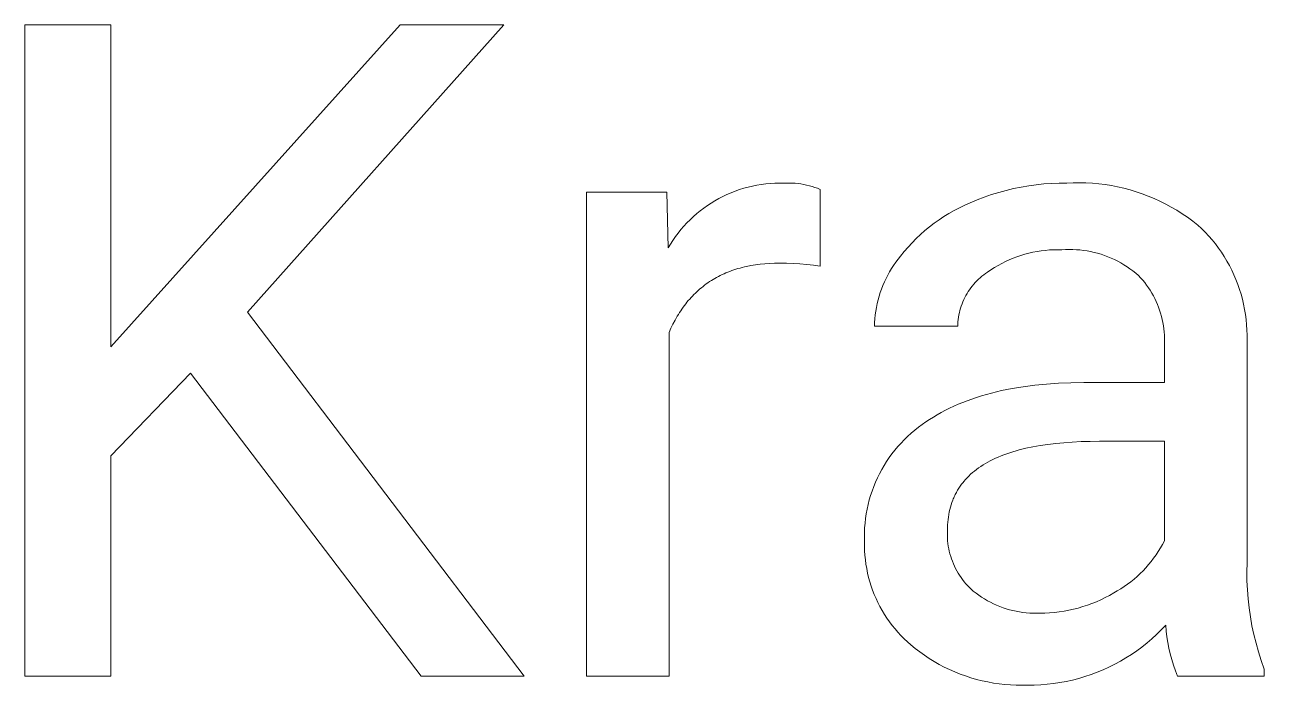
# Model space of a CAD drawing. Header units: millimetres. Extents: x -582 to 3448, y -204 to 2611.
# Drawn here: x 2703.1 to 2775.7, y 113.7 to 152.4 of the extents above; entities that cross this region are included whole.
import ezdxf

# ---------------------------------------------------------------- set-up
doc = ezdxf.new("R2010")
doc.units = ezdxf.units.MM
doc.header["$MEASUREMENT"] = 0
doc.layers.add('Domyślny', color=7, linetype='Continuous', true_color=0x000000)

msp = doc.modelspace()

# ---------------------------------------------------------------- linework, layer by layer
at = {"layer": 'Domyślny', "color": 18, "lineweight": 15, "true_color": 0x000000}
for p, q in [((2703.061, 114.231), (2703.061, 152.386)), ((2703.061, 152.386), (2708.094, 152.386)), ((2708.094, 152.386), (2708.094, 133.516)), ((2708.094, 133.516), (2725.058, 152.386)), ((2731.137, 152.386), (2716.12, 135.543)), ((2725.058, 152.386), (2731.137, 152.386)), ((2746.213, 143.033), (2746.474, 143.067)), ((2746.474, 143.067), (2746.736, 143.091)), ((2746.736, 143.091), (2746.998, 143.106)), ((2746.998, 143.106), (2747.261, 143.112)), ((2747.261, 143.112), (2747.524, 143.109)), ((2747.524, 143.109), (2747.693, 143.115)), ((2747.693, 143.115), (2747.861, 143.116)), ((2747.861, 143.116), (2748.03, 143.11)), ((2748.03, 143.11), (2748.199, 143.099)), ((2748.199, 143.099), (2748.367, 143.082)), ((2748.367, 143.082), (2748.534, 143.06)), ((2748.534, 143.06), (2748.701, 143.032)), ((2762.324, 143.015), (2762.769, 143.062)), ((2762.769, 143.062), (2763.216, 143.093)), ((2763.216, 143.093), (2763.664, 143.111)), ((2763.664, 143.111), (2764.112, 143.113)), ((2764.112, 143.113), (2764.486, 143.13)), ((2764.486, 143.13), (2764.861, 143.133)), ((2764.861, 143.133), (2765.236, 143.124)), ((2765.236, 143.124), (2765.61, 143.103)), ((2765.61, 143.103), (2765.983, 143.069)), ((2765.983, 143.069), (2766.355, 143.022)), ((2735.969, 114.228), (2735.969, 142.586)), ((2735.969, 142.586), (2740.679, 142.586)), ((2740.679, 142.586), (2740.76, 139.311)), ((2743.964, 142.332), (2744.202, 142.444)), ((2744.202, 142.444), (2744.443, 142.548)), ((2744.443, 142.548), (2744.688, 142.644)), ((2744.688, 142.644), (2744.936, 142.731)), ((2744.936, 142.731), (2745.187, 142.809)), ((2745.187, 142.809), (2745.44, 142.878)), ((2745.44, 142.878), (2745.696, 142.939)), ((2745.696, 142.939), (2745.954, 142.991)), ((2745.954, 142.991), (2746.213, 143.033)), ((2748.701, 143.032), (2748.866, 142.998)), ((2748.866, 142.998), (2749.03, 142.959)), ((2749.03, 142.959), (2749.193, 142.914)), ((2749.193, 142.914), (2749.354, 142.864)), ((2749.354, 142.864), (2749.514, 142.808)), ((2749.514, 142.808), (2749.671, 142.747)), ((2749.671, 142.747), (2749.671, 138.238)), ((2759.28, 142.291), (2759.704, 142.437)), ((2759.704, 142.437), (2760.132, 142.568)), ((2760.132, 142.568), (2760.564, 142.686)), ((2760.564, 142.686), (2761, 142.79)), ((2761, 142.79), (2761.439, 142.879)), ((2761.439, 142.879), (2761.88, 142.954)), ((2761.88, 142.954), (2762.324, 143.015)), ((2766.355, 143.022), (2766.725, 142.963)), ((2766.725, 142.963), (2767.093, 142.891)), ((2767.093, 142.891), (2767.458, 142.807)), ((2767.458, 142.807), (2767.821, 142.711)), ((2767.821, 142.711), (2768.18, 142.603)), ((2768.18, 142.603), (2768.535, 142.483)), ((2768.535, 142.483), (2768.885, 142.351)), ((2768.885, 142.351), (2769.232, 142.207)), ((2742.633, 141.49), (2742.843, 141.65)), ((2742.843, 141.65), (2743.057, 141.802)), ((2743.057, 141.802), (2743.277, 141.946)), ((2743.277, 141.946), (2743.501, 142.083)), ((2743.501, 142.083), (2743.73, 142.211)), ((2743.73, 142.211), (2743.964, 142.332)), ((2757.512, 141.509), (2757.819, 141.67)), ((2757.819, 141.67), (2758.131, 141.82)), ((2758.131, 141.82), (2758.448, 141.959)), ((2758.448, 141.959), (2758.861, 142.132)), ((2758.861, 142.132), (2759.28, 142.291)), ((2769.232, 142.207), (2769.573, 142.052)), ((2769.573, 142.052), (2769.908, 141.885)), ((2769.908, 141.885), (2770.238, 141.707)), ((2770.238, 141.707), (2770.562, 141.518)), ((2741.857, 140.783), (2742.041, 140.97)), ((2742.041, 140.97), (2742.233, 141.15)), ((2742.233, 141.15), (2742.43, 141.324)), ((2742.43, 141.324), (2742.633, 141.49)), ((2756.344, 140.764), (2756.626, 140.965)), ((2756.626, 140.965), (2756.915, 141.156)), ((2756.915, 141.156), (2757.21, 141.338)), ((2757.21, 141.338), (2757.512, 141.509)), ((2770.562, 141.518), (2770.879, 141.319)), ((2770.879, 141.319), (2771.19, 141.108)), ((2771.19, 141.108), (2771.493, 140.888)), ((2771.493, 140.888), (2771.788, 140.657)), ((2741.186, 139.975), (2741.343, 140.185)), ((2741.343, 140.185), (2741.507, 140.391)), ((2741.507, 140.391), (2741.678, 140.59)), ((2741.678, 140.59), (2741.857, 140.783)), ((2755.542, 140.104), (2755.802, 140.333)), ((2755.802, 140.333), (2756.069, 140.553)), ((2756.069, 140.553), (2756.344, 140.764)), ((2771.788, 140.657), (2772.009, 140.45)), ((2772.009, 140.45), (2772.222, 140.235)), ((2772.222, 140.235), (2772.428, 140.013)), ((2740.76, 139.311), (2740.894, 139.537)), ((2740.894, 139.537), (2741.036, 139.758)), ((2741.036, 139.758), (2741.186, 139.975)), ((2754.811, 139.365), (2755.046, 139.619)), ((2755.046, 139.619), (2755.29, 139.866)), ((2755.29, 139.866), (2755.542, 140.104)), ((2772.428, 140.013), (2772.627, 139.784)), ((2772.627, 139.784), (2772.817, 139.548)), ((2772.817, 139.548), (2772.999, 139.306)), ((2754.229, 138.658), (2754.368, 138.832)), ((2754.368, 138.832), (2754.585, 139.102)), ((2754.585, 139.102), (2754.811, 139.365)), ((2760.965, 138.707), (2760.74, 138.613)), ((2761.194, 138.793), (2760.965, 138.707)), ((2761.425, 138.872), (2761.194, 138.793)), ((2761.658, 138.942), (2761.425, 138.872)), ((2761.894, 139.005), (2761.658, 138.942)), ((2762.132, 139.059), (2761.894, 139.005)), ((2762.372, 139.105), (2762.132, 139.059)), ((2762.613, 139.143), (2762.372, 139.105)), ((2762.855, 139.173), (2762.613, 139.143)), ((2763.098, 139.194), (2762.855, 139.173)), ((2763.342, 139.207), (2763.098, 139.194)), ((2763.586, 139.212), (2763.342, 139.207)), ((2763.83, 139.208), (2763.586, 139.212)), ((2764.041, 139.22), (2763.83, 139.208)), ((2764.252, 139.224), (2764.041, 139.22)), ((2764.463, 139.222), (2764.252, 139.224)), ((2764.673, 139.212), (2764.463, 139.222)), ((2764.884, 139.194), (2764.673, 139.212)), ((2765.093, 139.17), (2764.884, 139.194)), ((2765.302, 139.138), (2765.093, 139.17)), ((2765.509, 139.099), (2765.302, 139.138)), ((2765.715, 139.053), (2765.509, 139.099)), ((2765.92, 139), (2765.715, 139.053)), ((2766.122, 138.94), (2765.92, 139)), ((2766.322, 138.873), (2766.122, 138.94)), ((2766.52, 138.799), (2766.322, 138.873)), ((2766.715, 138.718), (2766.52, 138.799)), ((2766.907, 138.631), (2766.715, 138.718)), ((2772.999, 139.306), (2773.173, 139.058)), ((2773.173, 139.058), (2773.338, 138.804)), ((2773.338, 138.804), (2773.494, 138.545)), ((2744.49, 137.985), (2744.373, 137.942)), ((2744.608, 138.026), (2744.49, 137.985)), ((2744.728, 138.065), (2744.608, 138.026)), ((2744.849, 138.102), (2744.728, 138.065)), ((2744.972, 138.136), (2744.849, 138.102)), ((2745.096, 138.169), (2744.972, 138.136)), ((2745.221, 138.2), (2745.096, 138.169)), ((2745.348, 138.229), (2745.221, 138.2)), ((2745.607, 138.281), (2745.348, 138.229)), ((2745.871, 138.325), (2745.607, 138.281)), ((2746.142, 138.361), (2745.871, 138.325)), ((2746.418, 138.389), (2746.142, 138.361)), ((2746.7, 138.409), (2746.418, 138.389)), ((2746.988, 138.421), (2746.7, 138.409)), ((2747.282, 138.425), (2746.988, 138.421)), ((2747.682, 138.424), (2747.282, 138.425)), ((2748.082, 138.411), (2747.682, 138.424)), ((2748.481, 138.386), (2748.082, 138.411)), ((2748.879, 138.348), (2748.481, 138.386)), ((2749.276, 138.299), (2748.879, 138.348)), ((2749.671, 138.238), (2749.276, 138.299)), ((2753.732, 137.917), (2753.847, 138.108)), ((2753.847, 138.108), (2753.968, 138.295)), ((2753.968, 138.295), (2754.095, 138.479)), ((2754.095, 138.479), (2754.229, 138.658)), ((2759.669, 138.031), (2759.468, 137.893)), ((2759.875, 138.162), (2759.669, 138.031)), ((2760.086, 138.286), (2759.875, 138.162)), ((2760.3, 138.402), (2760.086, 138.286)), ((2760.518, 138.511), (2760.3, 138.402)), ((2760.74, 138.613), (2760.518, 138.511)), ((2767.096, 138.537), (2766.907, 138.631)), ((2767.281, 138.436), (2767.096, 138.537)), ((2767.463, 138.329), (2767.281, 138.436)), ((2767.641, 138.216), (2767.463, 138.329)), ((2767.816, 138.097), (2767.641, 138.216)), ((2767.986, 137.972), (2767.816, 138.097)), ((2773.494, 138.545), (2773.641, 138.28)), ((2773.641, 138.28), (2773.779, 138.01)), ((2773.779, 138.01), (2773.907, 137.736)), ((2743.089, 137.273), (2742.991, 137.204)), ((2743.188, 137.339), (2743.089, 137.273)), ((2743.288, 137.404), (2743.188, 137.339)), ((2743.39, 137.467), (2743.288, 137.404)), ((2743.493, 137.527), (2743.39, 137.467)), ((2743.598, 137.586), (2743.493, 137.527)), ((2743.704, 137.643), (2743.598, 137.586)), ((2743.812, 137.698), (2743.704, 137.643)), ((2743.921, 137.75), (2743.812, 137.698)), ((2744.032, 137.801), (2743.921, 137.75)), ((2744.144, 137.85), (2744.032, 137.801)), ((2744.258, 137.897), (2744.144, 137.85)), ((2744.373, 137.942), (2744.258, 137.897)), ((2753.338, 137.116), (2753.427, 137.321)), ((2753.427, 137.321), (2753.522, 137.523)), ((2753.522, 137.523), (2753.624, 137.721)), ((2753.624, 137.721), (2753.732, 137.917)), ((2758.752, 137.286), (2758.663, 137.186)), ((2758.845, 137.383), (2758.752, 137.286)), ((2758.941, 137.477), (2758.845, 137.383)), ((2759.041, 137.567), (2758.941, 137.477)), ((2759.143, 137.654), (2759.041, 137.567)), ((2759.249, 137.737), (2759.143, 137.654)), ((2759.357, 137.817), (2759.249, 137.737)), ((2759.468, 137.893), (2759.357, 137.817)), ((2768.151, 137.841), (2767.986, 137.972)), ((2768.312, 137.705), (2768.151, 137.841)), ((2768.439, 137.569), (2768.312, 137.705)), ((2768.56, 137.429), (2768.439, 137.569)), ((2768.677, 137.285), (2768.56, 137.429)), ((2768.789, 137.138), (2768.677, 137.285)), ((2773.907, 137.736), (2774.026, 137.457)), ((2774.026, 137.457), (2774.136, 137.175)), ((2742.265, 136.584), (2742.181, 136.498)), ((2742.351, 136.668), (2742.265, 136.584)), ((2742.438, 136.751), (2742.351, 136.668)), ((2742.526, 136.831), (2742.438, 136.751)), ((2742.616, 136.91), (2742.526, 136.831)), ((2742.708, 136.986), (2742.616, 136.91)), ((2742.801, 137.061), (2742.708, 136.986)), ((2742.895, 137.133), (2742.801, 137.061)), ((2742.991, 137.204), (2742.895, 137.133)), ((2753.115, 136.485), (2753.182, 136.697)), ((2753.182, 136.697), (2753.257, 136.908)), ((2753.257, 136.908), (2753.338, 137.116)), ((2758.203, 136.525), (2758.141, 136.406)), ((2758.27, 136.642), (2758.203, 136.525)), ((2758.341, 136.756), (2758.27, 136.642)), ((2758.416, 136.868), (2758.341, 136.756)), ((2758.494, 136.977), (2758.416, 136.868)), ((2758.577, 137.083), (2758.494, 136.977)), ((2758.663, 137.186), (2758.577, 137.083)), ((2768.896, 136.986), (2768.789, 137.138)), ((2768.998, 136.831), (2768.896, 136.986)), ((2769.094, 136.672), (2768.998, 136.831)), ((2769.185, 136.511), (2769.094, 136.672)), ((2774.136, 137.175), (2774.235, 136.889)), ((2774.235, 136.889), (2774.325, 136.6)), ((2774.325, 136.6), (2774.405, 136.307)), ((2741.635, 135.838), (2741.563, 135.736)), ((2741.708, 135.938), (2741.635, 135.838)), ((2741.784, 136.036), (2741.708, 135.938)), ((2741.86, 136.132), (2741.784, 136.036)), ((2741.938, 136.227), (2741.86, 136.132)), ((2742.018, 136.319), (2741.938, 136.227)), ((2742.099, 136.409), (2742.018, 136.319)), ((2742.181, 136.498), (2742.099, 136.409)), ((2752.918, 135.614), (2752.956, 135.834)), ((2752.956, 135.834), (2753.002, 136.053)), ((2753.002, 136.053), (2753.055, 136.27)), ((2753.055, 136.27), (2753.115, 136.485)), ((2757.932, 135.912), (2757.89, 135.784)), ((2757.977, 136.038), (2757.932, 135.912)), ((2758.028, 136.163), (2757.977, 136.038)), ((2758.082, 136.286), (2758.028, 136.163)), ((2758.141, 136.406), (2758.082, 136.286)), ((2769.27, 136.346), (2769.185, 136.511)), ((2769.35, 136.178), (2769.27, 136.346)), ((2769.423, 136.008), (2769.35, 136.178)), ((2769.491, 135.836), (2769.423, 136.008)), ((2769.553, 135.661), (2769.491, 135.836)), ((2774.405, 136.307), (2774.474, 136.013)), ((2774.474, 136.013), (2774.534, 135.716)), ((2716.12, 135.543), (2732.318, 114.231)), ((2741.161, 135.083), (2741.039, 134.849)), ((2741.289, 135.308), (2741.161, 135.083)), ((2741.355, 135.418), (2741.289, 135.308)), ((2741.423, 135.526), (2741.355, 135.418)), ((2741.492, 135.632), (2741.423, 135.526)), ((2741.563, 135.736), (2741.492, 135.632)), ((2752.847, 134.949), (2752.863, 135.171)), ((2752.863, 135.171), (2752.887, 135.393)), ((2752.887, 135.393), (2752.918, 135.614)), ((2757.752, 135.127), (2757.737, 134.994)), ((2757.77, 135.26), (2757.752, 135.127)), ((2757.793, 135.393), (2757.77, 135.26)), ((2757.821, 135.524), (2757.793, 135.393)), ((2757.854, 135.655), (2757.821, 135.524)), ((2757.89, 135.784), (2757.854, 135.655)), ((2769.609, 135.484), (2769.553, 135.661)), ((2769.659, 135.306), (2769.609, 135.484)), ((2769.703, 135.125), (2769.659, 135.306)), ((2769.741, 134.944), (2769.703, 135.125)), ((2774.534, 135.716), (2774.583, 135.417)), ((2774.583, 135.417), (2774.622, 135.116)), ((2774.622, 135.116), (2774.65, 134.815)), ((2740.923, 134.608), (2740.813, 134.359)), ((2740.813, 134.359), (2740.813, 114.228)), ((2741.039, 134.849), (2740.923, 134.608)), ((2752.838, 134.725), (2752.847, 134.949)), ((2757.723, 134.725), (2752.838, 134.725)), ((2757.728, 134.86), (2757.723, 134.725)), ((2757.737, 134.994), (2757.728, 134.86)), ((2769.772, 134.761), (2769.741, 134.944)), ((2769.797, 134.577), (2769.772, 134.761)), ((2769.816, 134.393), (2769.797, 134.577)), ((2769.829, 134.208), (2769.816, 134.393)), ((2774.65, 134.815), (2774.669, 134.512)), ((2774.669, 134.512), (2774.676, 134.21)), ((2769.835, 134.023), (2769.829, 134.208)), ((2769.829, 133.652), (2769.835, 133.837)), ((2769.829, 131.424), (2769.829, 133.652)), ((2769.835, 133.837), (2769.835, 134.023)), ((2774.676, 134.21), (2774.674, 133.907)), ((2774.674, 133.907), (2774.674, 120.862)), ((2712.764, 131.973), (2708.094, 127.128)), ((2726.292, 114.231), (2712.764, 131.973)), ((2759.113, 130.647), (2759.401, 130.731)), ((2759.401, 130.731), (2759.695, 130.81)), ((2759.695, 130.81), (2759.993, 130.884)), ((2759.993, 130.884), (2760.297, 130.954)), ((2760.297, 130.954), (2760.606, 131.019)), ((2760.606, 131.019), (2760.921, 131.079)), ((2760.921, 131.079), (2761.566, 131.184)), ((2761.566, 131.184), (2762.232, 131.27)), ((2762.232, 131.27), (2762.919, 131.338)), ((2762.919, 131.338), (2763.626, 131.386)), ((2763.626, 131.386), (2764.355, 131.414)), ((2764.355, 131.414), (2765.105, 131.424)), ((2765.105, 131.424), (2769.829, 131.424)), ((2757.247, 129.925), (2757.497, 130.042)), ((2757.497, 130.042), (2757.753, 130.155)), ((2757.753, 130.155), (2758.014, 130.263)), ((2758.014, 130.263), (2758.281, 130.366)), ((2758.281, 130.366), (2758.553, 130.465)), ((2758.553, 130.465), (2758.831, 130.558)), ((2758.831, 130.558), (2759.113, 130.647)), ((2755.856, 129.119), (2756.074, 129.265)), ((2756.074, 129.265), (2756.298, 129.407)), ((2756.298, 129.407), (2756.527, 129.544)), ((2756.527, 129.544), (2756.761, 129.676)), ((2756.761, 129.676), (2757.001, 129.803)), ((2757.001, 129.803), (2757.247, 129.925)), ((2754.994, 128.458), (2755.204, 128.635)), ((2755.204, 128.635), (2755.421, 128.806)), ((2755.421, 128.806), (2755.643, 128.968)), ((2755.643, 128.968), (2755.856, 129.119)), ((2754.216, 127.679), (2754.4, 127.884)), ((2754.4, 127.884), (2754.591, 128.082)), ((2754.591, 128.082), (2754.789, 128.273)), ((2754.789, 128.273), (2754.994, 128.458)), ((2763.462, 127.861), (2763.001, 127.806)), ((2763.941, 127.907), (2763.462, 127.861)), ((2764.437, 127.943), (2763.941, 127.907)), ((2764.951, 127.968), (2764.437, 127.943)), ((2765.482, 127.983), (2764.951, 127.968)), ((2766.031, 127.988), (2765.482, 127.983)), ((2769.829, 127.988), (2766.031, 127.988)), ((2769.829, 122.164), (2769.829, 127.988)), ((2708.094, 127.128), (2708.094, 114.231)), ((2753.707, 127.029), (2753.869, 127.251)), ((2753.869, 127.251), (2754.039, 127.468)), ((2754.039, 127.468), (2754.216, 127.679)), ((2760.259, 127.129), (2760.096, 127.062)), ((2760.427, 127.194), (2760.259, 127.129)), ((2760.599, 127.257), (2760.427, 127.194)), ((2760.775, 127.316), (2760.599, 127.257)), ((2760.955, 127.373), (2760.775, 127.316)), ((2761.14, 127.428), (2760.955, 127.373)), ((2761.329, 127.48), (2761.14, 127.428)), ((2761.721, 127.577), (2761.329, 127.48)), ((2762.13, 127.663), (2761.721, 127.577)), ((2762.557, 127.739), (2762.13, 127.663)), ((2763.001, 127.806), (2762.557, 127.739)), ((2753.268, 126.329), (2753.406, 126.568)), ((2753.406, 126.568), (2753.553, 126.801)), ((2753.553, 126.801), (2753.707, 127.029)), ((2758.948, 126.431), (2758.824, 126.34)), ((2759.076, 126.518), (2758.948, 126.431)), ((2759.209, 126.604), (2759.076, 126.518)), ((2759.346, 126.687), (2759.209, 126.604)), ((2759.487, 126.767), (2759.346, 126.687)), ((2759.633, 126.844), (2759.487, 126.767)), ((2759.783, 126.919), (2759.633, 126.844)), ((2759.937, 126.992), (2759.783, 126.919)), ((2760.096, 127.062), (2759.937, 126.992)), ((2752.903, 125.588), (2753.016, 125.84)), ((2753.016, 125.84), (2753.138, 126.087)), ((2753.138, 126.087), (2753.268, 126.329)), ((2758.078, 125.636), (2758.033, 125.58)), ((2758.171, 125.744), (2758.078, 125.636)), ((2758.269, 125.85), (2758.171, 125.744)), ((2758.371, 125.953), (2758.269, 125.85)), ((2758.478, 126.054), (2758.371, 125.953)), ((2758.589, 126.152), (2758.478, 126.054)), ((2758.704, 126.247), (2758.589, 126.152)), ((2758.824, 126.34), (2758.704, 126.247)), ((2752.617, 124.814), (2752.703, 125.075)), ((2752.703, 125.075), (2752.799, 125.334)), ((2752.799, 125.334), (2752.903, 125.588)), ((2757.608, 124.932), (2757.576, 124.869)), ((2757.642, 124.994), (2757.608, 124.932)), ((2757.676, 125.055), (2757.642, 124.994)), ((2757.711, 125.116), (2757.676, 125.055)), ((2757.748, 125.177), (2757.711, 125.116)), ((2757.785, 125.236), (2757.748, 125.177)), ((2757.824, 125.295), (2757.785, 125.236)), ((2757.863, 125.354), (2757.824, 125.295)), ((2757.904, 125.411), (2757.863, 125.354)), ((2757.946, 125.468), (2757.904, 125.411)), ((2757.989, 125.525), (2757.946, 125.468)), ((2758.033, 125.58), (2757.989, 125.525)), ((2752.412, 124.014), (2752.471, 124.283)), ((2752.471, 124.283), (2752.539, 124.55)), ((2752.539, 124.55), (2752.617, 124.814)), ((2757.337, 124.275), (2757.296, 124.136)), ((2757.382, 124.411), (2757.337, 124.275)), ((2757.432, 124.545), (2757.382, 124.411)), ((2757.459, 124.611), (2757.432, 124.545)), ((2757.487, 124.677), (2757.459, 124.611)), ((2757.516, 124.741), (2757.487, 124.677)), ((2757.545, 124.805), (2757.516, 124.741)), ((2757.576, 124.869), (2757.545, 124.805)), ((2752.291, 123.197), (2752.322, 123.471)), ((2752.322, 123.471), (2752.362, 123.743)), ((2752.362, 123.743), (2752.412, 124.014)), ((2757.174, 123.553), (2757.154, 123.401)), ((2757.198, 123.703), (2757.174, 123.553)), ((2757.226, 123.85), (2757.198, 123.703)), ((2757.259, 123.994), (2757.226, 123.85)), ((2757.296, 124.136), (2757.259, 123.994)), ((2752.257, 122.647), (2752.269, 122.922)), ((2752.269, 122.922), (2752.291, 123.197)), ((2757.12, 122.768), (2757.115, 122.614)), ((2757.122, 122.93), (2757.12, 122.768)), ((2757.128, 123.09), (2757.122, 122.93)), ((2757.139, 123.247), (2757.128, 123.09)), ((2757.154, 123.401), (2757.139, 123.247)), ((2752.254, 122.372), (2752.257, 122.647)), ((2752.261, 122.097), (2752.254, 122.372)), ((2752.26, 121.834), (2752.261, 122.097)), ((2757.115, 122.614), (2757.115, 122.46)), ((2757.115, 122.46), (2757.121, 122.306)), ((2757.121, 122.306), (2757.132, 122.153)), ((2757.132, 122.153), (2757.149, 122)), ((2757.149, 122), (2757.17, 121.847)), ((2769.718, 121.951), (2769.829, 122.164)), ((2752.268, 121.571), (2752.26, 121.834)), ((2752.284, 121.309), (2752.268, 121.571)), ((2752.31, 121.048), (2752.284, 121.309)), ((2757.17, 121.847), (2757.198, 121.696)), ((2757.198, 121.696), (2757.23, 121.545)), ((2757.23, 121.545), (2757.267, 121.396)), ((2757.267, 121.396), (2757.31, 121.248)), ((2769.203, 121.139), (2769.342, 121.335)), ((2769.342, 121.335), (2769.474, 121.536)), ((2769.474, 121.536), (2769.599, 121.741)), ((2769.599, 121.741), (2769.718, 121.951)), ((2752.344, 120.787), (2752.31, 121.048)), ((2752.388, 120.528), (2752.344, 120.787)), ((2757.31, 121.248), (2757.358, 121.102)), ((2757.358, 121.102), (2757.411, 120.958)), ((2757.411, 120.958), (2757.469, 120.815)), ((2757.469, 120.815), (2757.532, 120.675)), ((2757.532, 120.675), (2757.599, 120.536)), ((2768.582, 120.405), (2768.746, 120.58)), ((2768.746, 120.58), (2768.905, 120.761)), ((2768.905, 120.761), (2769.057, 120.948)), ((2769.057, 120.948), (2769.203, 121.139)), ((2774.674, 120.862), (2774.663, 120.334)), ((2752.44, 120.271), (2752.388, 120.528)), ((2752.501, 120.015), (2752.44, 120.271)), ((2752.571, 119.762), (2752.501, 120.015)), ((2757.599, 120.536), (2757.672, 120.401)), ((2757.672, 120.401), (2757.749, 120.267)), ((2757.749, 120.267), (2757.83, 120.137)), ((2757.83, 120.137), (2757.917, 120.009)), ((2757.917, 120.009), (2758.007, 119.885)), ((2758.007, 119.885), (2758.102, 119.764)), ((2767.868, 119.762), (2768.054, 119.913)), ((2768.054, 119.913), (2768.236, 120.071)), ((2768.236, 120.071), (2768.412, 120.235)), ((2768.412, 120.235), (2768.582, 120.405)), ((2774.663, 120.334), (2774.67, 119.806)), ((2752.649, 119.511), (2752.571, 119.762)), ((2752.736, 119.263), (2752.649, 119.511)), ((2752.832, 119.019), (2752.736, 119.263)), ((2758.102, 119.764), (2758.201, 119.646)), ((2758.201, 119.646), (2758.304, 119.532)), ((2758.304, 119.532), (2758.411, 119.421)), ((2758.411, 119.421), (2758.522, 119.314)), ((2758.522, 119.314), (2758.636, 119.211)), ((2758.636, 119.211), (2758.794, 119.088)), ((2766.617, 118.963), (2766.863, 119.104)), ((2766.863, 119.104), (2767.073, 119.222)), ((2767.073, 119.222), (2767.278, 119.346)), ((2767.278, 119.346), (2767.479, 119.478)), ((2767.479, 119.478), (2767.676, 119.617)), ((2767.676, 119.617), (2767.868, 119.762)), ((2774.67, 119.806), (2774.694, 119.279)), ((2774.694, 119.279), (2774.735, 118.753)), ((2752.935, 118.777), (2752.832, 119.019)), ((2753.047, 118.539), (2752.935, 118.777)), ((2753.167, 118.306), (2753.047, 118.539)), ((2758.794, 119.088), (2758.955, 118.97)), ((2758.955, 118.97), (2759.121, 118.858)), ((2759.121, 118.858), (2759.291, 118.751)), ((2759.291, 118.751), (2759.464, 118.65)), ((2759.464, 118.65), (2759.64, 118.556)), ((2759.64, 118.556), (2759.82, 118.468)), ((2759.82, 118.468), (2760.002, 118.386)), ((2760.002, 118.386), (2760.188, 118.31)), ((2765.054, 118.301), (2765.323, 118.389)), ((2765.323, 118.389), (2765.589, 118.487)), ((2765.589, 118.487), (2765.852, 118.593)), ((2765.852, 118.593), (2766.111, 118.708)), ((2766.111, 118.708), (2766.366, 118.831)), ((2766.366, 118.831), (2766.617, 118.963)), ((2774.735, 118.753), (2774.794, 118.228)), ((2753.295, 118.076), (2753.167, 118.306)), ((2753.431, 117.851), (2753.295, 118.076)), ((2753.574, 117.631), (2753.431, 117.851)), ((2760.188, 118.31), (2760.376, 118.241)), ((2760.376, 118.241), (2760.566, 118.178)), ((2760.566, 118.178), (2760.758, 118.122)), ((2760.758, 118.122), (2760.952, 118.072)), ((2760.952, 118.072), (2761.147, 118.03)), ((2761.147, 118.03), (2761.344, 117.994)), ((2761.344, 117.994), (2761.543, 117.965)), ((2761.543, 117.965), (2761.741, 117.942)), ((2761.741, 117.942), (2761.941, 117.927)), ((2761.941, 117.927), (2762.141, 117.919)), ((2762.141, 117.919), (2762.341, 117.917)), ((2762.341, 117.917), (2762.541, 117.923)), ((2762.541, 117.923), (2762.825, 117.927)), ((2762.825, 117.927), (2763.108, 117.941)), ((2763.108, 117.941), (2763.39, 117.964)), ((2763.39, 117.964), (2763.672, 117.997)), ((2763.672, 117.997), (2763.952, 118.039)), ((2763.952, 118.039), (2764.231, 118.091)), ((2764.231, 118.091), (2764.507, 118.152)), ((2764.507, 118.152), (2764.782, 118.222)), ((2764.782, 118.222), (2765.054, 118.301)), ((2774.794, 118.228), (2774.87, 117.705)), ((2774.87, 117.705), (2774.963, 117.186)), ((2753.725, 117.416), (2753.574, 117.631)), ((2753.883, 117.206), (2753.725, 117.416)), ((2754.048, 117.002), (2753.883, 117.206)), ((2754.22, 116.803), (2754.048, 117.002)), ((2769.649, 116.938), (2769.379, 116.673)), ((2769.909, 117.212), (2769.649, 116.938)), ((2769.939, 116.872), (2769.909, 117.212)), ((2774.963, 117.186), (2775.073, 116.669)), ((2754.398, 116.61), (2754.22, 116.803)), ((2754.583, 116.424), (2754.398, 116.61)), ((2754.775, 116.244), (2754.583, 116.424)), ((2754.972, 116.071), (2754.775, 116.244)), ((2769.1, 116.418), (2768.813, 116.173)), ((2769.379, 116.673), (2769.1, 116.418)), ((2769.981, 116.533), (2769.939, 116.872)), ((2770.034, 116.197), (2769.981, 116.533)), ((2770.099, 115.862), (2770.034, 116.197)), ((2775.073, 116.669), (2775.2, 116.157)), ((2755.233, 115.856), (2754.972, 116.071)), ((2755.5, 115.65), (2755.233, 115.856)), ((2755.775, 115.454), (2755.5, 115.65)), ((2767.901, 115.5), (2767.582, 115.298)), ((2768.213, 115.714), (2767.901, 115.5)), ((2768.517, 115.938), (2768.213, 115.714)), ((2768.813, 116.173), (2768.517, 115.938)), ((2770.176, 115.529), (2770.099, 115.862)), ((2770.263, 115.2), (2770.176, 115.529)), ((2775.2, 116.157), (2775.343, 115.649)), ((2775.343, 115.649), (2775.504, 115.146)), ((2756.056, 115.267), (2755.775, 115.454)), ((2756.343, 115.09), (2756.056, 115.267)), ((2756.636, 114.922), (2756.343, 115.09)), ((2756.935, 114.765), (2756.636, 114.922)), ((2757.238, 114.618), (2756.935, 114.765)), ((2766.586, 114.758), (2766.242, 114.602)), ((2766.924, 114.926), (2766.586, 114.758)), ((2767.256, 115.106), (2766.924, 114.926)), ((2767.582, 115.298), (2767.256, 115.106)), ((2770.362, 114.874), (2770.263, 115.2)), ((2770.473, 114.551), (2770.362, 114.874)), ((2775.504, 115.146), (2775.68, 114.648)), ((2708.094, 114.231), (2703.061, 114.231)), ((2732.318, 114.231), (2726.292, 114.231)), ((2740.813, 114.228), (2735.969, 114.228)), ((2757.547, 114.481), (2757.238, 114.618)), ((2757.86, 114.355), (2757.547, 114.481)), ((2758.177, 114.24), (2757.86, 114.355)), ((2758.498, 114.135), (2758.177, 114.24)), ((2758.823, 114.042), (2758.498, 114.135)), ((2759.15, 113.96), (2758.823, 114.042)), ((2764.818, 114.099), (2764.452, 114.005)), ((2765.18, 114.206), (2764.818, 114.099)), ((2765.539, 114.326), (2765.18, 114.206)), ((2765.893, 114.458), (2765.539, 114.326)), ((2766.242, 114.602), (2765.893, 114.458)), ((2770.594, 114.232), (2770.473, 114.551)), ((2775.68, 114.232), (2770.594, 114.232)), ((2775.68, 114.648), (2775.68, 114.232)), ((2759.48, 113.888), (2759.15, 113.96)), ((2759.812, 113.828), (2759.48, 113.888)), ((2760.146, 113.78), (2759.812, 113.828)), ((2760.481, 113.743), (2760.146, 113.78)), ((2760.818, 113.717), (2760.481, 113.743)), ((2761.155, 113.703), (2760.818, 113.717)), ((2761.493, 113.7), (2761.155, 113.703)), ((2761.83, 113.709), (2761.493, 113.7)), ((2762.208, 113.712), (2761.83, 113.709)), ((2762.585, 113.728), (2762.208, 113.712)), ((2762.962, 113.757), (2762.585, 113.728)), ((2763.338, 113.8), (2762.962, 113.757)), ((2763.711, 113.855), (2763.338, 113.8)), ((2764.083, 113.923), (2763.711, 113.855)), ((2764.452, 114.005), (2764.083, 113.923))]:
    msp.add_line(p, q, dxfattribs=at)

doc.saveas('drawing.dxf')
